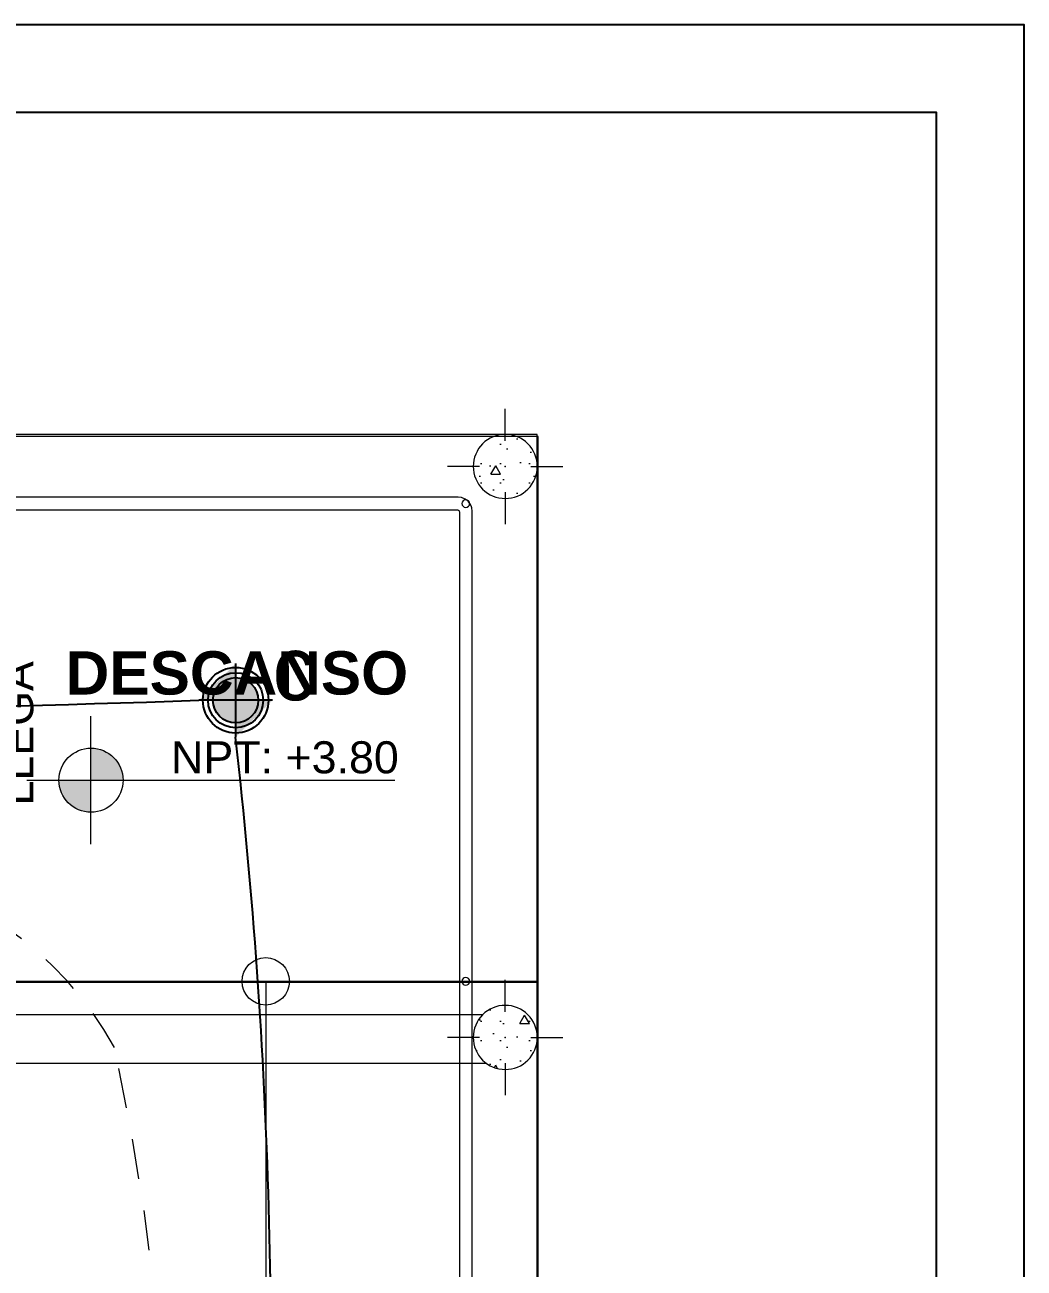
# Model space of a CAD drawing. Header units: feet. Extents: x 2 to 125, y -24 to 91.
# Drawn here: x 101.942 to 105.06, y 87.145 to 91.024 of the extents above; entities that cross this region are included whole.
import ezdxf

# ---------------------------------------------------------------- set-up
doc = ezdxf.new("R2010")
doc.units = ezdxf.units.FT
doc.header["$MEASUREMENT"] = 0
doc.linetypes.add('CONTINUA', pattern=[0])
doc.linetypes.add('HIDDEN2', pattern=[0.1875, 0.125, -0.0625])
doc.layers.add('ALUMBRADO', color=1, linetype='Continuous')
doc.layers.add('Dimensioning - General', color=7, linetype='Continuous')
for name, color, linetype, lineweight, true_color in [('Annotation - Text_Pen_No__167', 7, 'Continuous', 13, 0x6a6a6a), ('Dimensioning - General_Pen_No__167', 7, 'Continuous', 13, 0x6a6a6a), ('Drawing & Figure_Pen_No__167', 7, 'Continuous', 13, 0x6a6a6a)]:
    doc.layers.add(name, color=color, linetype=linetype, lineweight=lineweight, true_color=true_color)
for name, color, linetype, lineweight in [('Cotas varias El', 253, 'Continuous', 13), ('Drawing & Figure_Pen_No__122', 9, 'Continuous', 13), ('Interior - Stair & Railing_Pen_No__122', 9, 'Continuous', 13), ('TOMACORRIENTE', 5, 'HIDDEN2', 30)]:
    doc.layers.add(name, color=color, linetype=linetype, lineweight=lineweight)
doc.styles.add('GENERATED_STYLE_1', font='arial.ttf')
doc.styles.add('GENERATED_STYLE_2', font='')
doc.styles.get('GENERATED_STYLE_2').set_extended_font_data('Arial', bold=True)
pattern_1 = [(0, (70.36607, 85.72544), (0, 0.3117692), [0.03, -0.15]), (0, (70.45607, 85.88132), (0, 0.3117692), [0.03, -0.15]), (60, (70.36607, 85.72544), (-0.27, 0.1558846), [0.03, -0.15]), (60, (70.54607, 85.72544), (-0.27, 0.1558846), [0.03, -0.15]), (120, (70.39607, 85.72544), (0.27, 0.1558846), [0.03, -0.15]), (120, (70.57607, 85.72544), (0.27, 0.1558846), [0.03, -0.15]), (0, (70.36607, 85.75544), (0, 0.06), [0, -0.06, 0, -0.09]), (45, (70.39607, 85.75544), (-0.04242641, 0.04242641), [0, -0.045, 0, -0.075])]

# ---------------------------------------------------------------- blocks, each defined once
blk = doc.blocks.new('Level Dimension_4', base_point=(31.9773, 2.9421))
at = {"layer": 'Dimensioning - General_Pen_No__167', "linetype": 'Continuous', "lineweight": 13, "true_color": 0x6a6a6a}
for points in [[(31.9773, 2.9421), (32.0773, 2.9421), (32.0697, 2.9804), (32.048, 3.0128), (32.0156, 3.0345), (31.9773, 3.0421)], [(31.9773, 2.9421), (31.8773, 2.9421), (31.8849, 2.9038), (31.9066, 2.8714), (31.939, 2.8497), (31.9773, 2.8421)]]:
    blk.add_hatch(color=251, dxfattribs=at).paths.add_polyline_path(points)
at = {"layer": 'Dimensioning - General_Pen_No__167', "color": 251, "linetype": 'Continuous', "lineweight": 13, "true_color": 0x6a6a6a}
for p, q in [((31.9773, 2.7421), (31.9773, 3.1421)), ((31.7773, 2.9421), (32.9258, 2.9421))]:
    blk.add_line(p, q, dxfattribs=at)
blk.add_circle((31.9773, 2.9421), 0.1, dxfattribs=at)
at = {"layer": 'Dimensioning - General_Pen_No__167', "color": 251, "lineweight": 13, "true_color": 0x6a6a6a, "insert": (32.2273, 2.9621), "char_height": 0.1, "attachment_point": 7, "style": 'GENERATED_STYLE_1'}
blk.add_mtext('\\A1;NPT: +3.80', dxfattribs=at)
blk = doc.blocks.new('LED PASILLO')
at = {"layer": 'ALUMBRADO'}
h = blk.add_hatch(color=202, dxfattribs=at)
h.dxf.hatch_style = 1
edge = h.paths.add_edge_path()
edge.add_line((0, 0.1376), (0, -0.1376))
edge.add_line((-0.1376, 0), (0.1376, 0))
edge = h.paths.add_edge_path()
edge.add_line((0, 0), (0, 0.0845))
edge.add_arc((0, 0), 0.0845, 90, 180)
edge.add_line((-0.0845, 0), (0, 0))
edge = h.paths.add_edge_path()
edge.add_line((0.0845, 0), (0, 0))
edge.add_line((0, 0), (0, -0.0845))
edge.add_arc((0, 0), 0.0845, 270, 360)
at = {"layer": 'ALUMBRADO', "color": 202}
for points in [[(0, 0.1376), (0, -0.1376)], [(-0.1376, 0), (0.1376, 0)]]:
    blk.add_lwpolyline(points, dxfattribs=at)
for radius in [0.1222, 0.1028, 0.0845]:
    blk.add_circle((0, 0), radius, dxfattribs=at)

msp = doc.modelspace()

# ---------------------------------------------------------------- hatches: boundary and pattern name
at = {"layer": 'Cotas varias El'}
h = msp.add_hatch(dxfattribs=at)
h.set_pattern_fill('STRUCTURAL_CONCRETE', color=256, style=0, pattern_type=2)
h.set_pattern_definition(pattern_1)
h.paths.add_polyline_path([(103.341, 87.8649, 0.414214), (103.441, 87.7649, 0.414214), (103.541, 87.8649, 0.414214), (103.441, 87.9649, 0.414214)])
at = {"layer": 'Interior - Stair & Railing_Pen_No__122', "linetype": 'Continuous', "lineweight": 13}
h = msp.add_hatch(dxfattribs=at)
h.set_pattern_fill('STRUCTURAL_CONCRETE', color=9, style=0, pattern_type=2)
h.set_pattern_definition(pattern_1)
h.paths.add_polyline_path([(103.341, 89.6465, 0.414214), (103.441, 89.5465, 0.414214), (103.541, 89.6465, 0.414214), (103.441, 89.7465, 0.414214)])

# ---------------------------------------------------------------- linework, layer by layer
for points in [[(74.2943, 67.8022), (105.0601, 67.8022), (105.0601, 91.0242), (74.2943, 91.0242)], [(74.568, 68.0759), (104.7863, 68.0759), (104.7863, 90.7505), (74.568, 90.7505)]]:
    msp.add_lwpolyline(points, close=True)
at = {"layer": 'ALUMBRADO', "linetype": 'CONTINUA', "lineweight": 25}
for centre, radius, start, end in [((100.5402, 143.5758), 54.6934, 269.31019, 272.03726), ((85.1732, 86.8327), 17.5373, 356.83231, 6.44704)]:
    msp.add_arc(centre, radius, start, end, dxfattribs=at)
at = {"layer": 'Cotas varias El'}
for p, q in [((103.3378, 88.0542), (103.3378, 89.4646)), ((103.3378, 88.0542), (103.3378, 89.4646)), ((103.3378, 88.0542), (103.3378, 89.4646)), ((103.3378, 88.0542), (103.3378, 89.4646)), ((103.3378, 88.0413), (103.3378, 88.0542)), ((103.3378, 88.0413), (103.3378, 88.0542)), ((103.3378, 88.0413), (103.3378, 88.0542)), ((103.3378, 88.0413), (103.3378, 88.0542)), ((103.3378, 88.0385), (103.3378, 88.0413)), ((103.3378, 88.0385), (103.3378, 88.0413)), ((103.3378, 88.0385), (103.3378, 88.0413)), ((103.3378, 88.0385), (103.3378, 88.0413)), ((103.3378, 88.0156), (103.3378, 88.0385)), ((103.3378, 88.0156), (103.3378, 88.0385)), ((103.3378, 88.0156), (103.3378, 88.0385)), ((103.3378, 88.0156), (103.3378, 88.0385)), ((103.441, 87.9449), (103.441, 88.0449)), ((103.3378, 87.9899), (103.3378, 88.0156)), ((103.3378, 87.9899), (103.3378, 88.0156)), ((103.3378, 87.9899), (103.3378, 88.0156)), ((103.3378, 87.9899), (103.3378, 88.0156)), ((103.3378, 87.9771), (103.3378, 87.9899)), ((103.3378, 87.9771), (103.3378, 87.9899)), ((103.3378, 87.9771), (103.3378, 87.9899)), ((103.3378, 87.9771), (103.3378, 87.9899)), ((103.2978, 87.9771), (103.2978, 81.9274)), ((103.2978, 87.9771), (103.2978, 81.9274)), ((103.2978, 87.9771), (103.2978, 81.9274)), ((103.2978, 87.9771), (103.2978, 81.9292)), ((103.3378, 81.9274), (103.3378, 87.9771)), ((103.3378, 81.9274), (103.3378, 87.9771)), ((103.3378, 81.9274), (103.3378, 87.9771)), ((103.3378, 81.9292), (103.3378, 87.9771)), ((103.361, 87.8649), (103.261, 87.8649)), ((103.521, 87.8649), (103.621, 87.8649)), ((103.441, 87.7849), (103.441, 87.6849))]:
    msp.add_line(p, q, dxfattribs=at)
for points in [[(103.541, 77.6834), (103.541, 89.7465), (97.5929, 89.7465, 0.990538), (97.5929, 77.6834)], [(103.3058, 88.0399, 1), (103.3298, 88.0399, 1)], [(103.341, 87.8649, 0.414214), (103.441, 87.7649, 0.414214), (103.541, 87.8649, 0.414214), (103.441, 87.9649, 0.414214)]]:
    msp.add_lwpolyline(points, format="xyb", close=True, dxfattribs=at)
for points in [[(101.8434, 88.0378), (103.5434, 88.0378), (103.5434, 89.7399), (101.8434, 89.7399)], [(103.5434, 88.0399), (101.8434, 88.0399), (101.8434, 81.9149), (103.5434, 81.9149)]]:
    msp.add_lwpolyline(points, close=True, dxfattribs=at)
for points in [[(103.3713, 87.9349), (101.8434, 87.9349)], [(101.8434, 87.7849), (103.3813, 87.7849)]]:
    msp.add_lwpolyline(points, dxfattribs=at)
msp.add_point((103.441, 87.8649), dxfattribs=at)
at = {"layer": 'Drawing & Figure_Pen_No__122', "color": 9, "linetype": 'Continuous', "lineweight": 13}
msp.add_circle((102.6934, 88.0399), 0.0739, dxfattribs=at)
at = {"layer": 'Drawing & Figure_Pen_No__167', "color": 251, "linetype": 'Continuous', "lineweight": 13, "true_color": 0x6a6a6a}
msp.add_line((102.6934, 88.0399), (102.6934, 81.9149), dxfattribs=at)
at = {"layer": 'Interior - Stair & Railing_Pen_No__122', "color": 9, "linetype": 'Continuous', "lineweight": 13}
for p, q in [((103.441, 89.7265), (103.441, 89.8265)), ((103.361, 89.6465), (103.261, 89.6465)), ((103.521, 89.6465), (103.621, 89.6465)), ((103.2768, 89.5506), (101.9108, 89.5506)), ((103.2768, 89.5506), (101.9108, 89.5506)), ((103.2768, 89.5506), (101.9108, 89.5506)), ((103.2768, 89.5506), (101.9113, 89.5506)), ((103.2928, 89.5506), (103.2768, 89.5506)), ((103.2928, 89.5506), (103.2768, 89.5506)), ((103.2928, 89.5506), (103.2768, 89.5506)), ((103.2928, 89.5506), (103.2768, 89.5506)), ((103.2941, 89.5506), (103.2928, 89.5506)), ((103.2941, 89.5506), (103.2928, 89.5506)), ((103.2941, 89.5506), (103.2928, 89.5506)), ((103.2941, 89.5506), (103.2928, 89.5506)), ((103.3045, 89.5493), (103.2941, 89.5506)), ((103.3045, 89.5493), (103.2941, 89.5506)), ((103.3045, 89.5493), (103.2941, 89.5506)), ((103.3045, 89.5493), (103.2941, 89.5506)), ((103.3154, 89.5447), (103.3045, 89.5493)), ((103.3154, 89.5447), (103.3045, 89.5493)), ((103.3154, 89.5447), (103.3045, 89.5493)), ((103.3154, 89.5447), (103.3045, 89.5493)), ((103.3248, 89.5376), (103.3154, 89.5447)), ((103.3248, 89.5376), (103.3154, 89.5447)), ((103.3248, 89.5376), (103.3154, 89.5447)), ((103.3248, 89.5376), (103.3154, 89.5447)), ((103.332, 89.5282), (103.3248, 89.5376)), ((103.332, 89.5282), (103.3248, 89.5376)), ((103.332, 89.5282), (103.3248, 89.5376)), ((103.332, 89.5282), (103.3248, 89.5376)), ((103.441, 89.5665), (103.441, 89.4665)), ((101.9108, 89.5106), (103.2768, 89.5106)), ((101.9108, 89.5106), (103.2768, 89.5106)), ((101.9108, 89.5106), (103.2768, 89.5106)), ((101.9113, 89.5106), (103.2768, 89.5106)), ((103.2768, 89.5106), (103.2915, 89.5106)), ((103.2768, 89.5106), (103.2915, 89.5106)), ((103.2768, 89.5106), (103.2915, 89.5106)), ((103.2768, 89.5106), (103.2915, 89.5106)), ((103.2915, 89.5106), (103.2941, 89.5103)), ((103.2915, 89.5106), (103.2941, 89.5103)), ((103.2915, 89.5106), (103.2941, 89.5103)), ((103.2915, 89.5106), (103.2941, 89.5103)), ((103.2941, 89.5103), (103.2953, 89.5098)), ((103.2941, 89.5103), (103.2953, 89.5098)), ((103.2941, 89.5103), (103.2953, 89.5098)), ((103.2941, 89.5103), (103.2953, 89.5098)), ((103.2953, 89.5098), (103.2963, 89.509)), ((103.2953, 89.5098), (103.2963, 89.509)), ((103.2953, 89.5098), (103.2963, 89.509)), ((103.2953, 89.5098), (103.2963, 89.509)), ((103.2963, 89.509), (103.297, 89.508)), ((103.2963, 89.509), (103.297, 89.508)), ((103.2963, 89.509), (103.297, 89.508)), ((103.2963, 89.509), (103.297, 89.508)), ((103.297, 89.508), (103.2975, 89.5069)), ((103.297, 89.508), (103.2975, 89.5069)), ((103.297, 89.508), (103.2975, 89.5069)), ((103.297, 89.508), (103.2975, 89.5069)), ((103.2975, 89.5069), (103.2978, 89.5047)), ((103.2975, 89.5069), (103.2978, 89.5047)), ((103.2975, 89.5069), (103.2978, 89.5047)), ((103.2975, 89.5069), (103.2978, 89.5047)), ((103.2978, 89.5047), (103.2978, 89.5043)), ((103.2978, 89.5047), (103.2978, 89.5043)), ((103.2978, 89.5047), (103.2978, 89.5043)), ((103.2978, 89.5047), (103.2978, 89.5043)), ((103.2978, 89.5043), (103.2978, 89.4806)), ((103.2978, 89.5043), (103.2978, 89.4806)), ((103.2978, 89.5043), (103.2978, 89.4806)), ((103.2978, 89.5043), (103.2978, 89.4806)), ((103.3353, 89.5203), (103.332, 89.5282)), ((103.3353, 89.5203), (103.332, 89.5282)), ((103.3353, 89.5203), (103.332, 89.5282)), ((103.3353, 89.5203), (103.332, 89.5282)), ((103.3365, 89.5173), (103.3353, 89.5203)), ((103.3365, 89.5173), (103.3353, 89.5203)), ((103.3365, 89.5173), (103.3353, 89.5203)), ((103.3365, 89.5173), (103.3353, 89.5203)), ((103.3378, 89.5069), (103.3365, 89.5173)), ((103.3378, 89.5069), (103.3365, 89.5173)), ((103.3378, 89.5069), (103.3365, 89.5173)), ((103.3378, 89.5069), (103.3365, 89.5173)), ((103.3378, 89.4806), (103.3378, 89.5069)), ((103.3378, 89.4806), (103.3378, 89.5069)), ((103.3378, 89.4806), (103.3378, 89.5069)), ((103.3378, 89.4806), (103.3378, 89.5069)), ((103.2978, 89.4806), (103.2978, 89.4646)), ((103.2978, 89.4806), (103.2978, 89.4646)), ((103.2978, 89.4806), (103.2978, 89.4646)), ((103.2978, 89.4806), (103.2978, 89.4646)), ((103.2978, 89.4646), (103.2978, 88.0542)), ((103.2978, 89.4646), (103.2978, 88.0542)), ((103.2978, 89.4646), (103.2978, 88.0542)), ((103.2978, 89.4646), (103.2978, 88.0542)), ((103.3378, 89.4646), (103.3378, 89.4806)), ((103.3378, 89.4646), (103.3378, 89.4806)), ((103.3378, 89.4646), (103.3378, 89.4806)), ((103.3378, 89.4646), (103.3378, 89.4806)), ((103.2978, 88.0542), (103.2978, 88.0413)), ((103.2978, 88.0542), (103.2978, 88.0413)), ((103.2978, 88.0542), (103.2978, 88.0413)), ((103.2978, 88.0542), (103.2978, 88.0413)), ((103.2978, 88.0413), (103.2978, 88.0385)), ((103.2978, 88.0413), (103.2978, 88.0385)), ((103.2978, 88.0413), (103.2978, 88.0385)), ((103.2978, 88.0413), (103.2978, 88.0385)), ((103.2978, 88.0385), (103.2978, 88.0156)), ((103.2978, 88.0385), (103.2978, 88.0156)), ((103.2978, 88.0385), (103.2978, 88.0156)), ((103.2978, 88.0385), (103.2978, 88.0156)), ((103.2978, 88.0156), (103.2978, 87.9899)), ((103.2978, 88.0156), (103.2978, 87.9899)), ((103.2978, 88.0156), (103.2978, 87.9899)), ((103.2978, 88.0156), (103.2978, 87.9899)), ((103.2978, 87.9899), (103.2978, 87.9771)), ((103.2978, 87.9899), (103.2978, 87.9771)), ((103.2978, 87.9899), (103.2978, 87.9771)), ((103.2978, 87.9899), (103.2978, 87.9771))]:
    msp.add_line(p, q, dxfattribs=at)
for points in [[(103.341, 89.6465, 0.414214), (103.441, 89.5465, 0.414214), (103.541, 89.6465, 0.414214), (103.441, 89.7465, 0.414214)], [(103.3178, 89.5186, 1), (103.3178, 89.5426, 1)]]:
    msp.add_lwpolyline(points, format="xyb", close=True, dxfattribs=at)
msp.add_point((103.441, 89.6465), dxfattribs=at)
at = {"layer": 'TOMACORRIENTE', "color": 10, "lineweight": 20}
for centre, radius, start, end in [((101.2651, 87.3101), 1.09, 28.6826, 136.0992), ((95.1817, 86.2879), 7.2074, 340.45023, 12.38163)]:
    msp.add_arc(centre, radius, start, end, dxfattribs=at)

# ---------------------------------------------------------------- block references
at = {"layer": 'Dimensioning - General', "color": 251, "lineweight": 13, "true_color": 0x6a6a6a}
msp.add_blockref('Level Dimension_4', (102.1482, 88.6675), dxfattribs=at)
at = {"layer": 'TOMACORRIENTE', "xscale": 0.8365500000000002, "yscale": 0.8365500000000002, "zscale": 0.8365500000000002, "rotation": 270}
msp.add_blockref('LED PASILLO', (102.5996, 88.9169), dxfattribs=at)

# ---------------------------------------------------------------- texts
at = {"layer": 'ALUMBRADO', "color": 102, "lineweight": 25}
msp.add_text('c', height=0.2, dxfattribs=at).set_placement((102.7147, 88.9169))
at = {"layer": 'Annotation - Text_Pen_No__167', "color": 251, "linetype": 'Continuous', "lineweight": 13, "true_color": 0x6a6a6a, "insert": (102.6035, 89.0697), "char_height": 0.135, "attachment_point": 2, "style": 'GENERATED_STYLE_2'}
msp.add_mtext('\\A1;DESCANSO', dxfattribs=at)
at = {"layer": 'Annotation - Text_Pen_No__167', "color": 251, "linetype": 'Continuous', "lineweight": 13, "true_color": 0x6a6a6a, "insert": (101.8683, 88.8136), "char_height": 0.1, "attachment_point": 2, "rotation": 90, "style": 'GENERATED_STYLE_1'}
msp.add_mtext('\\A1;LLEGA', dxfattribs=at)

doc.saveas('drawing.dxf')
